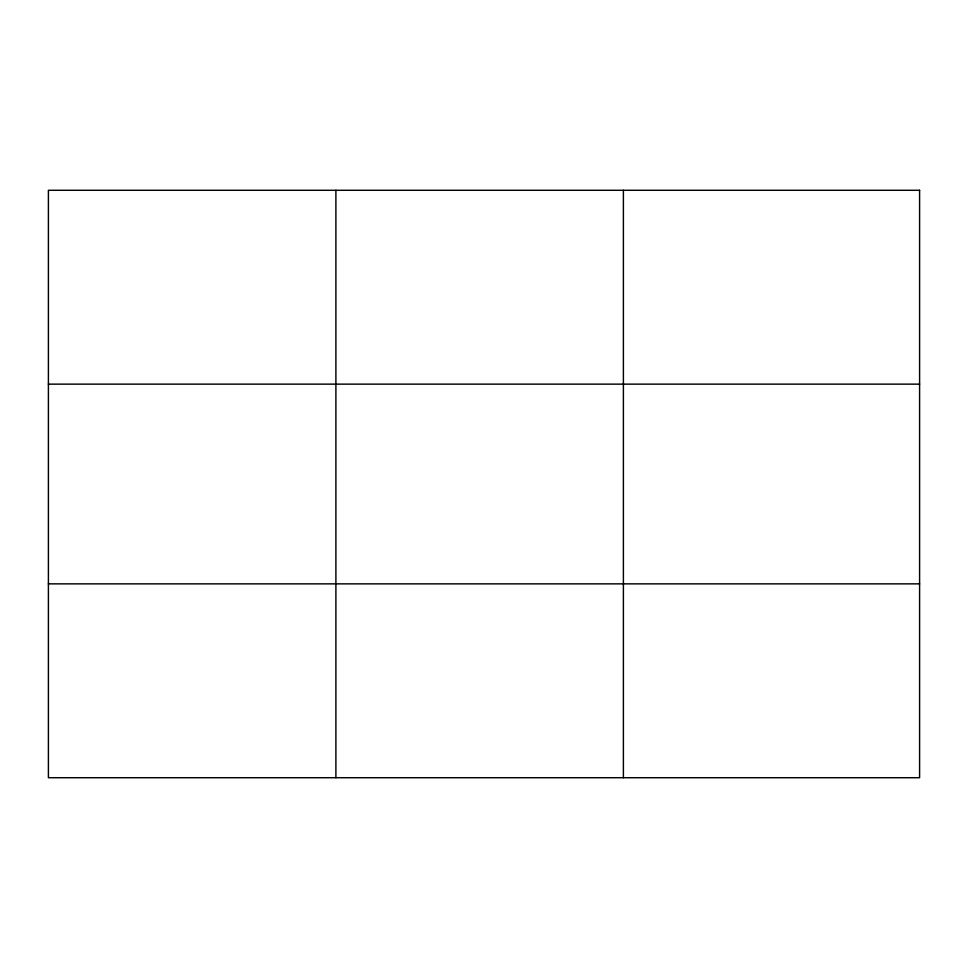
<?xml version="1.0" encoding="UTF-8"?>
<svg xmlns="http://www.w3.org/2000/svg" width="968" height="968" viewBox="0 0 968 968"><rect width="100%" height="100%" fill="white"/><g stroke="black" fill="none" stroke-linecap="round" stroke-linejoin="round"><path stroke-width="1.45" d="M335.896 190.285L335.896 777.715M623.392 190.285L623.392 777.715M48.4 384.139L919.6 384.139M48.4 583.861L919.6 583.861M919.6 190.285L919.6 777.715L48.4 777.715L48.4 190.285L919.6 190.285"/></g></svg>
